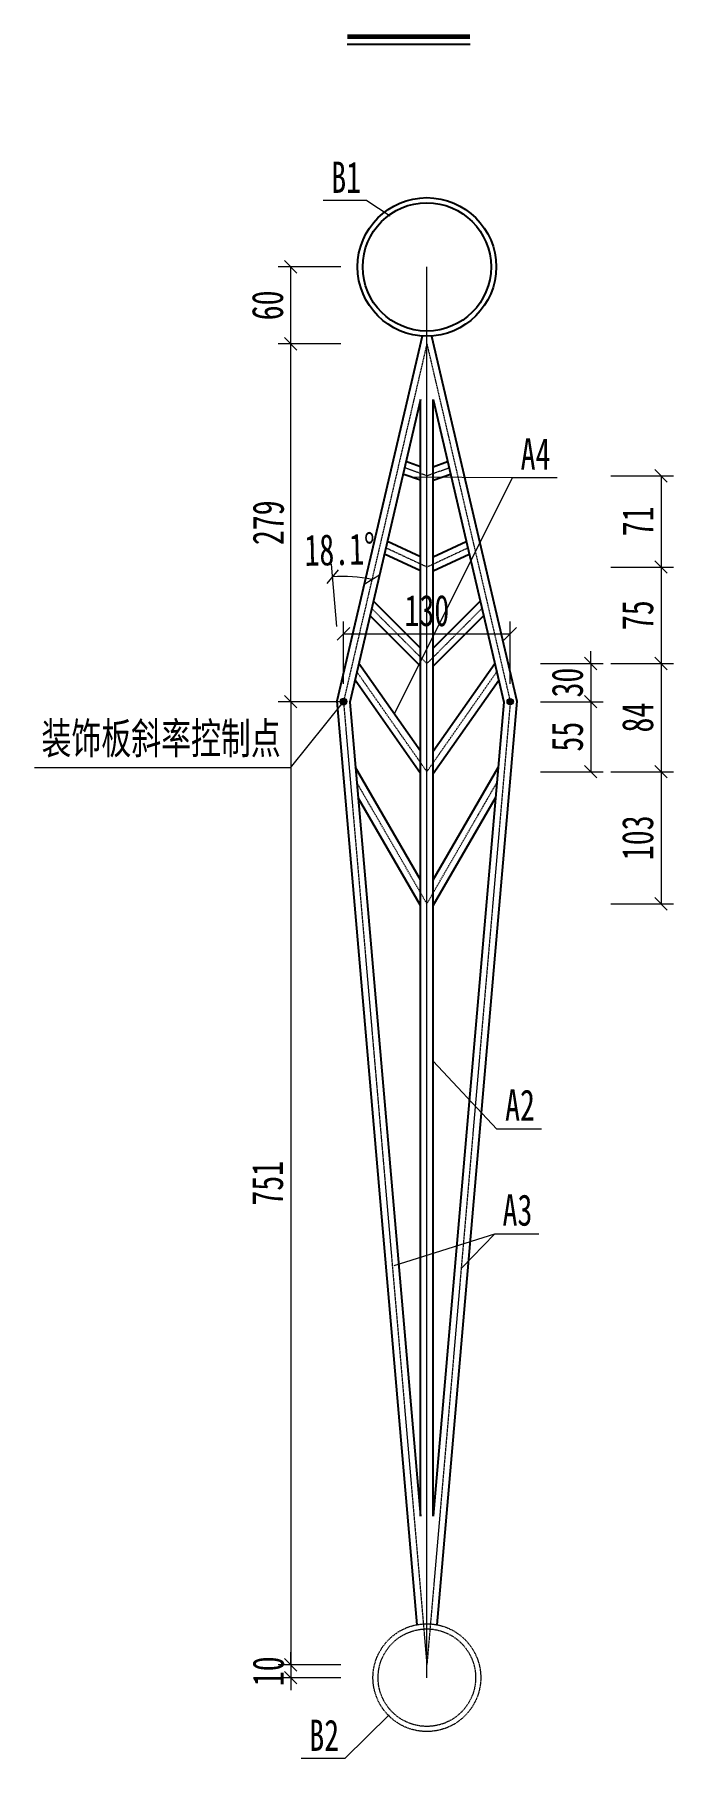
# Model space of a CAD drawing. Header units: millimetres. Extents: x -13368 to 383539, y -58537 to -26098.
# Drawn here: x 17015 to 17513, y -30708 to -29363 of the extents above; entities that cross this region are included whole.
import ezdxf
from ezdxf.enums import TextEntityAlignment as Align

# ---------------------------------------------------------------- set-up
doc = ezdxf.new("R2010")
doc.units = ezdxf.units.MM
doc.linetypes.add('DASHED', pattern=[0.75, 0.5, -0.25])
doc.layers.get('Defpoints').update_dxf_attribs({"color": 8})
for name, color, linetype, lineweight in [('文字', 7, 'Continuous', 15), ('细实线', 4, 'Continuous', 15), ('虚线', 7, 'DASHED', 13), ('钢板粗线', 1, 'Continuous', 25)]:
    doc.layers.add(name, color=color, linetype=linetype, lineweight=lineweight)
doc.styles.add('111', font='', dxfattribs={"width": 0.7})
doc.styles.add('BM_Dim', font='', dxfattribs={"width": 0.85})
doc.styles.get('111').set_extended_font_data('仿宋_GB2312')
doc.styles.get('BM_Dim').set_extended_font_data('仿宋_GB2312')
doc.dimstyles.new('200', dxfattribs={"dimscale": 0, "dimtxt": 2.5, "dimasz": 1, "dimexe": 1, "dimexo": 1, "dimgap": 0.6, "dimtad": 1, "dimdec": 0, "dimdsep": 46, "dimtxsty": '111', "dimblk": 'OBLIQUE', "dimcen": 0, "dimclrd": 4, "dimclre": 4, "dimclrt": 4, "dimadec": 1, "dimazin": 2, "dimtfac": 1, "dimtdec": 0, "dimtix": 1, "dimtmove": 2, "dimatfit": 3, "dimfxl": 4, "dimfxlon": 1, "dimtolj": 1, "dimlwd": -1, "dimlwe": -1, "dimarcsym": 0})

# ---------------------------------------------------------------- blocks, each defined once
blk = doc.blocks.new('_Oblique')
at = {"color": 0, "linetype": 'ByBlock', "lineweight": -2}
blk.add_line((-0.5, -0.5), (0.5, 0.5), dxfattribs=at)
blk = doc.blocks.new('*D52')
at = {"layer": 'Defpoints', "color": 0}
for p in [(17214.9, -29604.7), (17321, -29604.7), (17386, -29883.7)]:
    blk.add_point(p, dxfattribs=at)
at = {"layer": '细实线', "color": 4}
for p, q in [((17254, -29604.7), (17205.2, -29604.7)), ((17214.9, -29883.7), (17214.9, -29604.7)), ((17254, -29883.7), (17205.2, -29883.7))]:
    blk.add_line(p, q, dxfattribs=at)
at = {"layer": '细实线', "color": 4, "xscale": 9.765625000000012, "yscale": 9.765625000000012, "zscale": 9.765625000000012}
for p, rotation in [((17214.9, -29604.7), 90), ((17214.9, -29883.7), 270)]:
    blk.add_blockref('_Oblique', p, dxfattribs=dict(at, rotation=rotation))
at = {"layer": '细实线', "color": 4, "insert": (17197.5, -29744.2), "char_height": 24.41, "attachment_point": 5, "rotation": 90, "style": '111'}
blk.add_mtext('\\A1;279', dxfattribs=at)
blk = doc.blocks.new('*D53')
at = {"layer": 'Defpoints', "color": 0, "transparency": 16777216}
for p in [(17256, -29883.7), (17214.9, -30634.7), (17321, -30634.7)]:
    blk.add_point(p, dxfattribs=at)
at = {"layer": '细实线', "color": 4, "transparency": 16777216}
for p, q in [((17246.2, -29883.7), (17205.2, -29883.7)), ((17214.9, -29883.7), (17214.9, -30634.7)), ((17254, -30634.7), (17205.2, -30634.7))]:
    blk.add_line(p, q, dxfattribs=at)
at = {"layer": '细实线', "color": 4, "transparency": 16777216, "xscale": 9.765625000000012, "yscale": 9.765625000000012, "zscale": 9.765625000000012}
for p, rotation in [((17214.9, -29883.7), 90), ((17214.9, -30634.7), 270)]:
    blk.add_blockref('_Oblique', p, dxfattribs=dict(at, rotation=rotation))
at = {"layer": '细实线', "color": 4, "transparency": 16777216, "insert": (17196.9, -30259.2), "char_height": 24.41, "attachment_point": 5, "rotation": 90, "style": '111'}
blk.add_mtext('\\A1;751', dxfattribs=at)
blk = doc.blocks.new('22')
at = {"layer": '细实线'}
blk.add_hatch(color=256, dxfattribs=at).paths.add_polyline_path([(5, 0, 1), (-5, 0, 1)])
blk.add_circle((0, 0), 5.04, dxfattribs=at)
blk = doc.blocks.new('*D54')
at = {"layer": 'Defpoints', "color": 0, "transparency": 16777216}
for p in [(17214.9, -29544.7), (17321, -29544.7), (17321, -29604.7)]:
    blk.add_point(p, dxfattribs=at)
at = {"layer": '细实线', "color": 4, "transparency": 16777216}
for p, q in [((17254, -29544.7), (17205.2, -29544.7)), ((17214.9, -29604.7), (17214.9, -29544.7)), ((17254, -29604.7), (17205.2, -29604.7))]:
    blk.add_line(p, q, dxfattribs=at)
at = {"layer": '细实线', "color": 4, "transparency": 16777216, "xscale": 9.765625000000012, "yscale": 9.765625000000012, "zscale": 9.765625000000012}
for p, rotation in [((17214.9, -29544.7), 90), ((17214.9, -29604.7), 270)]:
    blk.add_blockref('_Oblique', p, dxfattribs=dict(at, rotation=rotation))
at = {"layer": '细实线', "color": 4, "transparency": 16777216, "insert": (17196.9, -29574.7), "char_height": 24.41, "attachment_point": 5, "rotation": 90, "style": '111'}
blk.add_mtext('\\A1;60', dxfattribs=at)
blk = doc.blocks.new('*D55')
at = {"layer": 'Defpoints', "color": 0, "transparency": 16777216}
for p in [(17321, -29707.6), (17321, -29778.7), (17503.5, -29778.7)]:
    blk.add_point(p, dxfattribs=at)
at = {"layer": '细实线', "color": 4, "transparency": 16777216}
for p, q in [((17464.4, -29707.6), (17513.2, -29707.6)), ((17503.5, -29707.6), (17503.5, -29778.7)), ((17464.4, -29778.7), (17513.2, -29778.7))]:
    blk.add_line(p, q, dxfattribs=at)
at = {"layer": '细实线', "color": 4, "transparency": 16777216, "xscale": 9.765625000000012, "yscale": 9.765625000000012, "zscale": 9.765625000000012}
for p, rotation in [((17503.5, -29707.6), 90), ((17503.5, -29778.7), 270)]:
    blk.add_blockref('_Oblique', p, dxfattribs=dict(at, rotation=rotation))
at = {"layer": '细实线', "color": 4, "transparency": 16777216, "insert": (17485.4, -29743.1), "char_height": 24.41, "attachment_point": 5, "rotation": 90, "style": '111'}
blk.add_mtext('\\A1;71', dxfattribs=at)
blk = doc.blocks.new('*D56')
at = {"layer": 'Defpoints', "color": 0, "transparency": 16777216}
for p in [(17321, -29778.7), (17321, -29854), (17503.5, -29854)]:
    blk.add_point(p, dxfattribs=at)
at = {"layer": '细实线', "color": 4, "transparency": 16777216}
for p, q in [((17464.4, -29778.7), (17513.2, -29778.7)), ((17503.5, -29778.7), (17503.5, -29854)), ((17464.4, -29854), (17513.2, -29854))]:
    blk.add_line(p, q, dxfattribs=at)
at = {"layer": '细实线', "color": 4, "transparency": 16777216, "xscale": 9.765625000000012, "yscale": 9.765625000000012, "zscale": 9.765625000000012}
for p, rotation in [((17503.5, -29778.7), 90), ((17503.5, -29854), 270)]:
    blk.add_blockref('_Oblique', p, dxfattribs=dict(at, rotation=rotation))
at = {"layer": '细实线', "color": 4, "transparency": 16777216, "insert": (17485.4, -29816.3), "char_height": 24.41, "attachment_point": 5, "rotation": 90, "style": '111'}
blk.add_mtext('\\A1;75', dxfattribs=at)
blk = doc.blocks.new('*D57')
at = {"layer": 'Defpoints', "color": 0, "transparency": 16777216}
for p in [(17321, -29854), (17386, -29883.7), (17448.7, -29883.7)]:
    blk.add_point(p, dxfattribs=at)
at = {"layer": '细实线', "color": 4, "transparency": 16777216}
for p, q in [((17409.6, -29854), (17458.4, -29854)), ((17448.7, -29854), (17448.7, -29844.2)), ((17448.7, -29854), (17448.7, -29883.7)), ((17409.6, -29883.7), (17458.4, -29883.7)), ((17448.7, -29883.7), (17448.7, -29893.4))]:
    blk.add_line(p, q, dxfattribs=at)
at = {"layer": '细实线', "color": 4, "transparency": 16777216, "xscale": 9.765625000000012, "yscale": 9.765625000000012, "zscale": 9.765625000000012}
for p, rotation in [((17448.7, -29854), 270), ((17448.7, -29883.7), 90)]:
    blk.add_blockref('_Oblique', p, dxfattribs=dict(at, rotation=rotation))
at = {"layer": '细实线', "color": 4, "transparency": 16777216, "insert": (17430.6, -29868.8), "char_height": 24.41, "attachment_point": 5, "rotation": 90, "style": '111'}
blk.add_mtext('\\A1;30', dxfattribs=at)
blk = doc.blocks.new('*D58')
at = {"layer": 'Defpoints', "color": 0, "transparency": 16777216}
for p in [(17321, -29938.3), (17321, -30041.3), (17503.5, -30041.3)]:
    blk.add_point(p, dxfattribs=at)
at = {"layer": '细实线', "color": 4, "transparency": 16777216}
for p, q in [((17464.4, -29938.3), (17513.2, -29938.3)), ((17503.5, -29938.3), (17503.5, -30041.3)), ((17464.4, -30041.3), (17513.2, -30041.3))]:
    blk.add_line(p, q, dxfattribs=at)
at = {"layer": '细实线', "color": 4, "transparency": 16777216, "xscale": 9.765625000000012, "yscale": 9.765625000000012, "zscale": 9.765625000000012}
for p, rotation in [((17503.5, -29938.3), 90), ((17503.5, -30041.3), 270)]:
    blk.add_blockref('_Oblique', p, dxfattribs=dict(at, rotation=rotation))
at = {"layer": '细实线', "color": 4, "transparency": 16777216, "insert": (17485.4, -29989.8), "char_height": 24.41, "attachment_point": 5, "rotation": 90, "style": '111'}
blk.add_mtext('\\A1;103', dxfattribs=at)
blk = doc.blocks.new('*D59')
at = {"layer": 'Defpoints', "color": 0, "transparency": 16777216}
for p in [(17386, -29883.7), (17321, -29938.3), (17448.7, -29938.3)]:
    blk.add_point(p, dxfattribs=at)
at = {"layer": '细实线', "color": 4, "transparency": 16777216}
for p, q in [((17409.6, -29883.7), (17458.4, -29883.7)), ((17448.7, -29883.7), (17448.7, -29938.3)), ((17409.6, -29938.3), (17458.4, -29938.3))]:
    blk.add_line(p, q, dxfattribs=at)
at = {"layer": '细实线', "color": 4, "transparency": 16777216, "xscale": 9.765625000000012, "yscale": 9.765625000000012, "zscale": 9.765625000000012}
for p, rotation in [((17448.7, -29883.7), 90), ((17448.7, -29938.3), 270)]:
    blk.add_blockref('_Oblique', p, dxfattribs=dict(at, rotation=rotation))
at = {"layer": '细实线', "color": 4, "transparency": 16777216, "insert": (17430.6, -29911), "char_height": 24.41, "attachment_point": 5, "rotation": 90, "style": '111'}
blk.add_mtext('\\A1;55', dxfattribs=at)
blk = doc.blocks.new('*D60')
at = {"layer": 'Defpoints', "color": 0, "transparency": 16777216}
for p in [(17321, -29854), (17321, -29938.3), (17503.5, -29938.3)]:
    blk.add_point(p, dxfattribs=at)
at = {"layer": '细实线', "color": 4, "transparency": 16777216}
for p, q in [((17464.4, -29854), (17513.2, -29854)), ((17503.5, -29854), (17503.5, -29938.3)), ((17464.4, -29938.3), (17513.2, -29938.3))]:
    blk.add_line(p, q, dxfattribs=at)
at = {"layer": '细实线', "color": 4, "transparency": 16777216, "xscale": 9.765625000000012, "yscale": 9.765625000000012, "zscale": 9.765625000000012}
for p, rotation in [((17503.5, -29854), 90), ((17503.5, -29938.3), 270)]:
    blk.add_blockref('_Oblique', p, dxfattribs=dict(at, rotation=rotation))
at = {"layer": '细实线', "color": 4, "transparency": 16777216, "insert": (17485.4, -29896.1), "char_height": 24.41, "attachment_point": 5, "rotation": 90, "style": '111'}
blk.add_mtext('\\A1;84', dxfattribs=at)
blk = doc.blocks.new('*D89')
at = {"layer": 'Defpoints', "color": 0, "transparency": 16777216}
for p in [(17386, -29830.8), (17256, -29883.7), (17386, -29883.7)]:
    blk.add_point(p, dxfattribs=at)
at = {"layer": '细实线', "color": 4, "transparency": 16777216}
for p, q in [((17256, -29869.9), (17256, -29821.1)), ((17386, -29869.9), (17386, -29821.1)), ((17256, -29830.8), (17386, -29830.8))]:
    blk.add_line(p, q, dxfattribs=at)
at = {"layer": '细实线', "color": 4, "transparency": 16777216, "xscale": 9.765625000000012, "yscale": 9.765625000000012, "zscale": 9.765625000000012, "rotation": 180}
blk.add_blockref('_Oblique', (17256, -29830.8), dxfattribs=at)
at = {"layer": '细实线', "color": 4, "transparency": 16777216, "xscale": 9.765625000000012, "yscale": 9.765625000000012, "zscale": 9.765625000000012}
blk.add_blockref('_Oblique', (17386, -29830.8), dxfattribs=at)
at = {"layer": '细实线', "color": 4, "transparency": 16777216, "insert": (17321, -29812.8), "char_height": 24.41, "attachment_point": 5, "style": '111'}
blk.add_mtext('\\A1;130', dxfattribs=at)
blk = doc.blocks.new('*D90')
at = {"layer": 'Defpoints', "color": 0, "transparency": 16777216}
for p in [(17321, -29604.7), (17268, -29786.7), (17256, -29883.7), (17256, -29883.7), (17321, -30634.7)]:
    blk.add_point(p, dxfattribs=at)
at = {"layer": '细实线', "color": 4, "transparency": 16777216}
blk.add_line((17250.9, -29825.2), (17246.7, -29776.5), dxfattribs=at)
blk.add_arc((17256, -29883.7), 97.7, 76.8828, 94.9463, dxfattribs=at)
at = {"layer": '细实线', "color": 4, "transparency": 16777216, "xscale": 9.765625000000012, "yscale": 9.765625000000012, "zscale": 9.765625000000012}
for p, rotation in [((17247.5, -29786.3), 184.9463104610032), ((17278.1, -29788.5), 346.882793961816)]:
    blk.add_blockref('_Oblique', p, dxfattribs=dict(at, rotation=rotation))
at = {"layer": '细实线', "color": 4, "transparency": 16777216, "insert": (17253.1, -29765.2), "char_height": 24.41, "attachment_point": 5, "rotation": 1.3858, "style": '111'}
blk.add_mtext('\\A1;18.1°', dxfattribs=at)
blk = doc.blocks.new('*D273')
at = {"layer": 'Defpoints', "color": 0}
for p in [(17321, -30634.7), (17214.9, -30644.7), (17321, -30644.7)]:
    blk.add_point(p, dxfattribs=at)
at = {"layer": '细实线', "color": 4}
for p, q in [((17254, -30634.7), (17205.2, -30634.7)), ((17214.9, -30634.7), (17214.9, -30624.9)), ((17214.9, -30634.7), (17214.9, -30644.7)), ((17254, -30644.7), (17205.2, -30644.7)), ((17214.9, -30644.7), (17214.9, -30654.5))]:
    blk.add_line(p, q, dxfattribs=at)
at = {"layer": '细实线', "color": 4, "xscale": 9.765625000000012, "yscale": 9.765625000000012, "zscale": 9.765625000000012}
for p, rotation in [((17214.9, -30634.7), 270), ((17214.9, -30644.7), 90)]:
    blk.add_blockref('_Oblique', p, dxfattribs=dict(at, rotation=rotation))
at = {"layer": '细实线', "color": 4, "insert": (17197.5, -30639.7), "char_height": 24.41, "attachment_point": 5, "rotation": 90, "style": '111'}
blk.add_mtext('\\A1;10', dxfattribs=at)

msp = doc.modelspace()

# ---------------------------------------------------------------- linework, layer by layer
at = {"color": 4}
msp.add_line((17258.9, -29371.1), (17354.7, -29371.1), dxfattribs=at)
at = {"color": 6, "const_width": 3.52}
msp.add_lwpolyline([(17258.9, -29365.2), (17354.7, -29365.2)], dxfattribs=at)
at = {"layer": '细实线'}
for p, q in [((17274.3, -29492.9), (17240.1, -29492.9)), ((17274.3, -29492.9), (17292.5, -29504.8)), ((17387.6, -29709.2), (17295.6, -29893.4)), ((17387.6, -29709.2), (17309.2, -29708.7)), ((17422.5, -29709.2), (17387.6, -29709.2)), ((17214.7, -29935.2), (17256, -29883.7)), ((17214.7, -29935.2), (17015.2, -29935.2)), ((17375.6, -30217), (17326, -30164.1)), ((17410.4, -30217), (17375.6, -30217)), ((17373.6, -30298.8), (17295.3, -30323.7)), ((17373.6, -30298.8), (17347.9, -30325.4)), ((17408.4, -30298.8), (17373.6, -30298.8)), ((17257.2, -30707.7), (17291.5, -30673.7)), ((17257.2, -30707.7), (17223, -30707.7))]:
    msp.add_line(p, q, dxfattribs=at)
at = {"layer": '虚线', "color": 8}
for p, q in [((17321, -30644.7), (17321, -29544.7)), ((17321, -29707.6), (17303.6, -29701.3)), ((17321, -29707.6), (17338.3, -29701.3)), ((17321, -29778.7), (17289, -29763.8)), ((17321, -29778.7), (17352.9, -29763.8)), ((17321, -29854), (17278, -29811)), ((17321, -29854), (17363.9, -29811)), ((17321, -29938.3), (17266.5, -29860.5)), ((17321, -29938.3), (17375.4, -29860.5)), ((17321, -30041.3), (17266.5, -29946.9)), ((17321, -30041.3), (17375.5, -29946.9))]:
    msp.add_line(p, q, dxfattribs=at)
for points in [[(17321, -29604.7), (17256, -29883.7), (17321, -30634.7)], [(17321, -29604.7), (17386, -29883.7), (17321, -30634.7)]]:
    msp.add_lwpolyline(points, dxfattribs=at)
at = {"layer": '虚线'}
for radius in [42, 38]:
    msp.add_circle((17321, -30644.7), radius, dxfattribs=at)
at = {"layer": '钢板粗线'}
for p, q in [((17316, -30518.9), (17316, -29648.2)), ((17326, -30518.9), (17326, -29648.2)), ((17316, -29711.1), (17302.4, -29706.2)), ((17316, -29700.5), (17304.7, -29696.4)), ((17326, -29700.5), (17337.2, -29696.4)), ((17326, -29711.1), (17339.5, -29706.2)), ((17316, -29770.8), (17290.2, -29758.8)), ((17326, -29770.8), (17351.7, -29758.8)), ((17316, -29781.8), (17287.9, -29768.7)), ((17326, -29781.8), (17354, -29768.7)), ((17316, -29841.9), (17279.4, -29805.3)), ((17326, -29841.9), (17362.6, -29805.3)), ((17316, -29856.1), (17276.7, -29816.8)), ((17326, -29856.1), (17365.2, -29816.8)), ((17316, -29922.4), (17268, -29853.9)), ((17326, -29922.4), (17373.9, -29853.9)), ((17316, -29939.8), (17265, -29867)), ((17326, -29939.8), (17377, -29867)), ((17316, -30022.6), (17265.4, -29935.1)), ((17326, -30022.6), (17376.5, -29935.1)), ((17316, -30042.6), (17267.5, -29958.7)), ((17326, -30042.6), (17374.5, -29958.7))]:
    msp.add_line(p, q, dxfattribs=at)
for points in [[(17317.3, -29598.6), (17250.9, -29883.3), (17313.2, -30603.4)], [(17324.7, -29598.6), (17391, -29883.3), (17328.7, -30603.4)], [(17316, -29648.2), (17261, -29884), (17316, -30518.9)], [(17326, -29648.2), (17380.9, -29884), (17326, -30518.9)]]:
    msp.add_lwpolyline(points, dxfattribs=at)
for radius in [54, 50]:
    msp.add_circle((17321, -29544.7), radius, dxfattribs=at)

# ---------------------------------------------------------------- block references
at = {"layer": '细实线', "yscale": 0.5, "zscale": 0.5}
for p, xscale in [((17256, -29883.6), 0.5), ((17256, -29883.7), -0.5), ((17386, -29883.7), 0.5)]:
    msp.add_blockref('22', p, dxfattribs=dict(at, xscale=xscale))

# ---------------------------------------------------------------- texts
at = {"layer": '文字', "style": 'BM_Dim', "width": 0.7}
for s, p in [('B1', (17258.1, -29494.3)), ('A4', (17405.7, -29710)), ('装饰板斜率控制点', (17113.9, -29931.8)), ('A2', (17393.6, -30217.8)), ('A3', (17391.6, -30299.6)), ('B2', (17241, -30709.1))]:
    msp.add_text(s, height=24.41, dxfattribs=at).set_placement(p, align=Align.BOTTOM_CENTER)

# ---------------------------------------------------------------- dimensions: what is measured, and where the dimension line sits
at = {"layer": '细实线'}
for base, p1, p2, picture, middle in [((17214.9, -29544.7), (17321, -29604.7), (17321, -29544.7), '*D54', (17196.9, -29574.7)), ((17214.9, -29604.7), (17386, -29883.7), (17321, -29604.7), '*D52', (17197.5, -29744.2)), ((17503.5, -29778.7), (17321, -29707.6), (17321, -29778.7), '*D55', (17485.4, -29743.1)), ((17503.5, -29854), (17321, -29778.7), (17321, -29854), '*D56', (17485.4, -29816.3)), ((17448.7, -29883.7), (17321, -29854), (17386, -29883.7), '*D57', (17430.6, -29868.8)), ((17503.5, -29938.3), (17321, -29854), (17321, -29938.3), '*D60', (17485.4, -29896.1)), ((17214.9, -30634.7), (17256, -29883.7), (17321, -30634.7), '*D53', (17196.9, -30259.2)), ((17448.7, -29938.3), (17386, -29883.7), (17321, -29938.3), '*D59', (17430.6, -29911)), ((17503.5, -30041.3), (17321, -29938.3), (17321, -30041.3), '*D58', (17485.4, -29989.8)), ((17214.9, -30644.7), (17321, -30634.7), (17321, -30644.7), '*D273', (17197.5, -30639.7))]:
    dim = msp.add_linear_dim(base=base, p1=p1, p2=p2, angle=90, dimstyle='200', override={"dimscale": 9.765625, "dimblk": 'Oblique'}, dxfattribs=at)
    dim.commit()
    dim.dimension.update_dxf_attribs({"geometry": picture, "text_midpoint": middle})
dim = msp.add_angular_dim_2l(base=(17268, -29786.7), line1=((17321, -29604.7), (17256, -29883.7)), line2=((17256, -29883.7), (17321, -30634.7)), dimstyle='200', override={"dimscale": 9.765625, "dimblk": 'Oblique'}, dxfattribs=at)
dim.commit()
dim.dimension.update_dxf_attribs({"geometry": '*D90', "text_midpoint": (17253.1, -29765.2), "dimtype": 162})
dim = msp.add_linear_dim(base=(17386, -29830.8), p1=(17256, -29883.7), p2=(17386, -29883.7), dimstyle='200', override={"dimscale": 9.765625, "dimblk": 'Oblique'}, dxfattribs=at)
dim.commit()
dim.dimension.update_dxf_attribs({"geometry": '*D89', "text_midpoint": (17321, -29812.8)})

doc.saveas('drawing.dxf')
